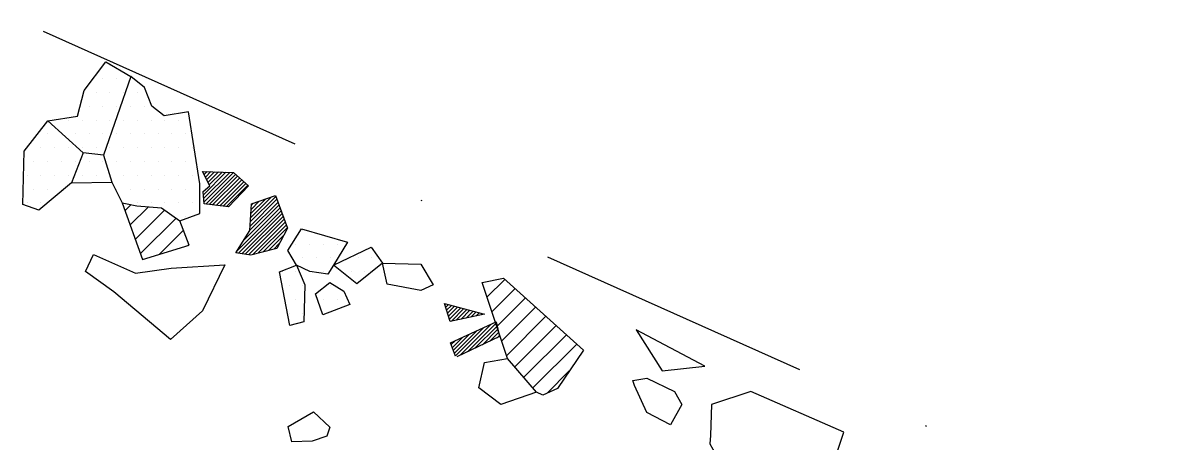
# Model space of a CAD drawing. Header units: metres. Extents: x -1260 to -954, y -1655 to -1169.
# Drawn here: x -1260.4 to -1155.9, y -1206.9 to -1168.7 of the extents above; entities that cross this region are included whole.
import ezdxf

# ---------------------------------------------------------------- set-up
doc = ezdxf.new("R2010")
doc.units = ezdxf.units.M
doc.header["$LTSCALE"] = 25
doc.header["$MEASUREMENT"] = 0
doc.linetypes.add('STRICHPUNKTX2', pattern=[2, 1, -0.5, 0, -0.5])
doc.layers.get('0').update_dxf_attribs({"linetype": 'CONTINUOUS'})
for name, color, linetype in [('FEUER', 1, 'CONTINUOUS'), ('GRABUNGSGRENZE', 3, 'STRICHPUNKTX2'), ('KNOCHEN', 2, 'CONTINUOUS'), ('KNOCHENSCHRAFF', 2, 'CONTINUOUS'), ('STEINE', 4, 'CONTINUOUS'), ('STEINESCHRAFF', 4, 'CONTINUOUS')]:
    doc.layers.add(name, color=color, linetype=linetype)

# ---------------------------------------------------------------- blocks, each defined once
blk = doc.blocks.new('*X2')
at = {"color": 0}
for p, q in [((-1244.07, -1182.2), (-1244.02, -1182.15)), ((-1244.02, -1184.27), (-1241.97, -1182.22)), ((-1243.99, -1184.59), (-1241.63, -1182.24)), ((-1243.96, -1184.92), (-1241.29, -1182.25)), ((-1243.95, -1182.44), (-1243.68, -1182.16)), ((-1243.84, -1182.67), (-1243.34, -1182.17)), ((-1243.81, -1185.12), (-1241.11, -1182.42)), ((-1243.72, -1182.91), (-1243, -1182.19)), ((-1243.6, -1183.14), (-1242.66, -1182.2)), ((-1243.49, -1185.16), (-1240.92, -1182.58)), ((-1243.48, -1183.38), (-1242.31, -1182.21)), ((-1243.18, -1185.19), (-1240.73, -1182.75)), ((-1242.86, -1185.23), (-1240.54, -1182.91)), ((-1242.54, -1185.27), (-1240.36, -1183.08)), ((-1242.23, -1185.3), (-1240.17, -1183.25)), ((-1241.91, -1185.34), (-1239.98, -1183.41)), ((-1239.81, -1187.49), (-1237.25, -1184.93)), ((-1239.79, -1187.11), (-1237.35, -1184.67)), ((-1239.77, -1186.73), (-1237.44, -1184.41)), ((-1239.74, -1186.35), (-1237.86, -1184.47)), ((-1239.72, -1185.98), (-1238.4, -1184.66)), ((-1239.69, -1185.6), (-1238.95, -1184.85)), ((-1239.67, -1185.22), (-1239.49, -1185.04)), ((-1240.97, -1189.35), (-1237.07, -1185.45)), ((-1240.84, -1189.58), (-1236.97, -1185.71)), ((-1240.53, -1189.62), (-1236.88, -1185.97)), ((-1240.38, -1188.41), (-1237.16, -1185.19)), ((-1240.23, -1189.67), (-1236.78, -1186.23)), ((-1239.92, -1189.71), (-1236.69, -1186.49)), ((-1239.55, -1189.7), (-1236.6, -1186.75)), ((-1239.07, -1189.58), (-1236.5, -1187.01)), ((-1238.6, -1189.45), (-1236.41, -1187.26)), ((-1238.12, -1189.33), (-1236.75, -1187.96)), ((-1237.64, -1189.2), (-1237.14, -1188.7)), ((-1222.14, -1194.21), (-1222.08, -1194.15)), ((-1222.06, -1194.48), (-1221.8, -1194.22)), ((-1221.97, -1194.75), (-1221.52, -1194.3)), ((-1221.89, -1195.02), (-1221.24, -1194.37)), ((-1221.81, -1195.29), (-1220.97, -1194.45)), ((-1221.72, -1195.56), (-1220.69, -1194.52)), ((-1221.54, -1195.73), (-1220.41, -1194.6)), ((-1221.09, -1195.64), (-1220.13, -1194.67)), ((-1220.64, -1195.54), (-1219.85, -1194.75)), ((-1220.19, -1195.45), (-1219.57, -1194.82)), ((-1219.75, -1195.35), (-1219.29, -1194.9)), ((-1219.3, -1195.25), (-1219.01, -1194.97)), ((-1218.85, -1195.16), (-1218.73, -1195.05)), ((-1221.26, -1198.63), (-1219.24, -1196.62)), ((-1221.16, -1198.89), (-1218.59, -1196.32)), ((-1220.75, -1198.83), (-1217.94, -1196.02)), ((-1220.08, -1198.51), (-1217.46, -1195.89)), ((-1219.41, -1198.19), (-1217.39, -1196.18)), ((-1218.73, -1197.88), (-1217.33, -1196.47)), ((-1221.55, -1197.86), (-1221.2, -1197.51)), ((-1221.45, -1198.12), (-1220.54, -1197.21)), ((-1221.35, -1198.37), (-1219.89, -1196.91)), ((-1218.06, -1197.56), (-1217.26, -1196.75)), ((-1217.39, -1197.24), (-1217.19, -1197.04)), ((-1256.18, -1211.99), (-1255.42, -1211.22)), ((-1256.16, -1211.61), (-1255.7, -1211.16)), ((-1256.14, -1211.24), (-1255.99, -1211.09)), ((-1256.22, -1212.74), (-1254.84, -1211.35)), ((-1256.2, -1212.36), (-1255.13, -1211.29)), ((-1256.04, -1212.9), (-1254.55, -1211.42)), ((-1255.77, -1212.99), (-1254.26, -1211.48)), ((-1255.5, -1213.07), (-1253.97, -1211.54)), ((-1255.23, -1213.15), (-1253.68, -1211.61)), ((-1254.95, -1213.23), (-1253.39, -1211.67)), ((-1254.68, -1213.32), (-1253.1, -1211.74)), ((-1254.41, -1213.4), (-1252.82, -1211.8)), ((-1254.14, -1213.48), (-1252.53, -1211.87)), ((-1253.87, -1213.56), (-1252.24, -1211.93)), ((-1253.6, -1213.65), (-1251.95, -1212)), ((-1253.33, -1213.73), (-1251.66, -1212.06)), ((-1253.06, -1213.81), (-1251.37, -1212.13)), ((-1252.79, -1213.9), (-1251.08, -1212.19)), ((-1252.52, -1213.98), (-1250.79, -1212.26)), ((-1252.24, -1214.06), (-1250.51, -1212.32)), ((-1251.97, -1214.14), (-1250.22, -1212.39)), ((-1251.7, -1214.23), (-1249.93, -1212.45)), ((-1251.43, -1214.31), (-1249.64, -1212.52)), ((-1251.16, -1214.39), (-1249.35, -1212.58)), ((-1250.89, -1214.47), (-1249.06, -1212.65)), ((-1250.51, -1214.45), (-1248.77, -1212.71)), ((-1250.13, -1214.42), (-1248.48, -1212.78)), ((-1249.74, -1214.39), (-1248.2, -1212.84)), ((-1249.36, -1214.36), (-1248.21, -1213.21)), ((-1248.97, -1214.32), (-1248.26, -1213.61)), ((-1248.59, -1214.29), (-1248.3, -1214)), ((-1248.66, -1216.49), (-1247.45, -1215.27)), ((-1248.65, -1216.13), (-1247.81, -1215.28)), ((-1248.62, -1215.74), (-1248.17, -1215.29)), ((-1248.59, -1215.35), (-1248.53, -1215.29)), ((-1248.51, -1216.69), (-1247.09, -1215.27)), ((-1248.35, -1216.89), (-1246.73, -1215.26)), ((-1248.2, -1217.09), (-1246.37, -1215.25)), ((-1248.05, -1217.29), (-1246.01, -1215.25)), ((-1247.89, -1217.48), (-1245.65, -1215.24)), ((-1247.74, -1217.68), (-1245.53, -1215.48)), ((-1247.58, -1217.88), (-1245.44, -1215.74)), ((-1247.43, -1218.08), (-1245.34, -1215.99)), ((-1247.27, -1218.28), (-1245.24, -1216.25)), ((-1247.12, -1218.48), (-1245.14, -1216.51)), ((-1246.96, -1218.68), (-1245.05, -1216.76)), ((-1245.74, -1217.81), (-1244.95, -1217.02)), ((-1251.97, -1219.8), (-1250.48, -1218.31)), ((-1251.64, -1219.82), (-1250.22, -1218.4)), ((-1251.31, -1219.84), (-1249.97, -1218.5)), ((-1250.98, -1219.87), (-1249.71, -1218.6)), ((-1250.65, -1219.89), (-1249.46, -1218.7)), ((-1250.31, -1219.91), (-1249.2, -1218.8)), ((-1249.98, -1219.93), (-1249.05, -1219)), ((-1249.65, -1219.95), (-1249.09, -1219.39)), ((-1246, -1221.6), (-1243.96, -1219.57)), ((-1249.32, -1219.97), (-1249.12, -1219.78)), ((-1246.35, -1221.25), (-1245.31, -1220.21)), ((-1246.17, -1221.42), (-1244.38, -1219.63)), ((-1245.59, -1221.55), (-1243.84, -1219.79)), ((-1244.73, -1221.05), (-1243.71, -1220.02)), ((-1243.88, -1220.54), (-1243.58, -1220.25)), ((-1246.53, -1221.07), (-1246.24, -1220.79)), ((-1234.21, -1226.43), (-1232.53, -1224.76)), ((-1233.5, -1225.37), (-1232.77, -1224.64)), ((-1233.97, -1226.55), (-1232.29, -1224.87)), ((-1233.74, -1226.66), (-1232.05, -1224.98)), ((-1233.5, -1226.78), (-1231.81, -1225.1)), ((-1233.26, -1226.9), (-1231.57, -1225.21)), ((-1233.03, -1227.02), (-1231.33, -1225.32)), ((-1232.78, -1227.12), (-1231.09, -1225.44)), ((-1232.4, -1227.1), (-1231.05, -1225.75)), ((-1232.03, -1227.08), (-1231.01, -1226.06)), ((-1231.66, -1227.06), (-1230.97, -1226.37)), ((-1231.28, -1227.04), (-1230.93, -1226.69)), ((-1230.91, -1227.02), (-1230.89, -1227)), ((-1255.88, -1232.19), (-1255.73, -1232.04)), ((-1255.81, -1232.47), (-1255.4, -1232.07)), ((-1255.74, -1232.76), (-1255.08, -1232.1)), ((-1255.67, -1233.04), (-1254.75, -1232.13)), ((-1255.6, -1233.32), (-1254.43, -1232.16)), ((-1255.53, -1233.61), (-1254.11, -1232.19)), ((-1255.22, -1233.65), (-1253.78, -1232.22)), ((-1254.87, -1233.66), (-1253.46, -1232.25)), ((-1254.52, -1233.66), (-1253.14, -1232.28)), ((-1254.17, -1233.67), (-1252.81, -1232.31)), ((-1253.83, -1233.67), (-1252.49, -1232.33)), ((-1253.48, -1233.68), (-1252.16, -1232.36)), ((-1253.13, -1233.68), (-1251.84, -1232.39)), ((-1252.78, -1233.69), (-1251.52, -1232.42)), ((-1252.43, -1233.69), (-1251.5, -1232.76)), ((-1252.08, -1233.69), (-1251.51, -1233.13)), ((-1251.73, -1233.7), (-1251.53, -1233.5)), ((-1216.17, -1233.84), (-1215.98, -1233.66)), ((-1216.08, -1234.11), (-1215.69, -1233.72)), ((-1215.99, -1234.37), (-1215.4, -1233.79)), ((-1215.9, -1234.63), (-1215.12, -1233.86)), ((-1215.81, -1234.9), (-1215.02, -1234.11)), ((-1215.72, -1235.16), (-1214.92, -1234.37)), ((-1215.63, -1235.43), (-1214.82, -1234.62)), ((-1215.54, -1235.69), (-1214.72, -1234.87)), ((-1215.45, -1235.95), (-1214.62, -1235.13)), ((-1215.36, -1236.22), (-1214.52, -1235.38)), ((-1215.27, -1236.48), (-1214.42, -1235.63)), ((-1215.18, -1236.75), (-1214.32, -1235.89)), ((-1215.09, -1237.01), (-1214.22, -1236.14)), ((-1215, -1237.27), (-1214.12, -1236.39)), ((-1214.91, -1237.54), (-1214.02, -1236.65)), ((-1214.82, -1237.8), (-1213.92, -1236.9)), ((-1214.73, -1238.06), (-1213.82, -1237.15)), ((-1257.19, -1237.75), (-1257.15, -1237.7)), ((-1257.16, -1238.07), (-1256.89, -1237.8)), ((-1257.14, -1238.4), (-1256.64, -1237.9)), ((-1257.11, -1238.72), (-1256.39, -1238)), ((-1257.08, -1239.05), (-1256.13, -1238.1)), ((-1257.06, -1239.38), (-1255.88, -1238.2)), ((-1257.03, -1239.7), (-1255.63, -1238.3)), ((-1222.31, -1239.28), (-1221.23, -1238.2)), ((-1222.2, -1239.52), (-1220.53, -1237.85)), ((-1222.08, -1239.76), (-1220.04, -1237.71)), ((-1221.96, -1240), (-1219.94, -1237.97)), ((-1221.85, -1240.23), (-1219.83, -1238.22)), ((-1214.64, -1238.33), (-1213.72, -1237.41)), ((-1214.55, -1238.59), (-1213.62, -1237.66)), ((-1214.45, -1238.85), (-1213.52, -1237.91)), ((-1214.14, -1238.88), (-1213.42, -1238.17)), ((-1257, -1240.03), (-1255.37, -1238.4)), ((-1256.97, -1240.36), (-1255.12, -1238.5)), ((-1256.95, -1240.68), (-1255.05, -1238.79)), ((-1256.92, -1241.01), (-1255.14, -1239.23)), ((-1222.43, -1239.04), (-1221.94, -1238.56)), ((-1221.73, -1240.47), (-1219.73, -1238.47)), ((-1221.02, -1240.11), (-1219.63, -1238.72)), ((-1220.1, -1239.55), (-1219.53, -1238.98)), ((-1213.82, -1238.92), (-1213.32, -1238.42)), ((-1213.5, -1238.95), (-1213.22, -1238.67)), ((-1213.18, -1238.99), (-1213.12, -1238.93)), ((-1256.89, -1241.34), (-1255.23, -1239.67)), ((-1256.61, -1241.41), (-1255.32, -1240.11)), ((-1256.32, -1241.47), (-1255.41, -1240.56)), ((-1256.02, -1241.53), (-1255.49, -1241)), ((-1255.73, -1241.58), (-1255.58, -1241.44)), ((-1232.71, -1242.61), (-1231.97, -1241.87)), ((-1232.51, -1242.76), (-1231.75, -1242)), ((-1232.36, -1241.91), (-1232.2, -1241.74)), ((-1232.29, -1242.9), (-1231.53, -1242.13)), ((-1232.08, -1243.04), (-1231.3, -1242.26)), ((-1231.86, -1243.17), (-1231.08, -1242.39)), ((-1231.64, -1243.31), (-1230.85, -1242.52)), ((-1258.33, -1244.19), (-1257.22, -1243.08)), ((-1258.12, -1244.33), (-1256.93, -1243.14)), ((-1257.95, -1243.46), (-1257.52, -1243.02)), ((-1257.85, -1244.41), (-1256.63, -1243.19)), ((-1257.58, -1244.5), (-1256.33, -1243.25)), ((-1257.31, -1244.58), (-1256.04, -1243.31)), ((-1257.04, -1244.66), (-1255.74, -1243.37)), ((-1256.76, -1244.74), (-1255.45, -1243.43)), ((-1256.49, -1244.82), (-1255.15, -1243.48)), ((-1256.22, -1244.91), (-1254.86, -1243.54)), ((-1231.43, -1243.45), (-1230.63, -1242.65)), ((-1231.21, -1243.59), (-1230.41, -1242.78)), ((-1231, -1243.73), (-1230.18, -1242.91)), ((-1230.78, -1243.86), (-1230.51, -1243.59)), ((-1255.95, -1244.99), (-1255.25, -1244.29)), ((-1255.68, -1245.07), (-1255.65, -1245.04))]:
    blk.add_line(p, q, dxfattribs=at)
blk = doc.blocks.new('*X13')
at = {"color": 0}
for p, q in [((-1251.13, -1185.73), (-1250.57, -1185.16)), ((-1250.67, -1187.03), (-1248.99, -1185.35)), ((-1250.2, -1188.33), (-1247.53, -1185.66)), ((-1249.74, -1189.63), (-1246.49, -1186.39)), ((-1248, -1189.67), (-1245.82, -1187.48)), ((-1245.43, -1188.86), (-1245.34, -1188.77)), ((-1218.31, -1193.56), (-1216.69, -1191.94)), ((-1217.87, -1194.89), (-1215.76, -1192.78)), ((-1217.43, -1196.21), (-1214.83, -1193.62)), ((-1216.99, -1197.54), (-1213.9, -1194.46)), ((-1216.54, -1198.87), (-1212.97, -1195.29)), ((-1215.8, -1199.89), (-1212.04, -1196.13)), ((-1214.98, -1200.83), (-1211.11, -1196.97)), ((-1214.15, -1201.78), (-1210.18, -1197.81)), ((-1212.87, -1202.27), (-1210.85, -1200.24))]:
    blk.add_line(p, q, dxfattribs=at)
blk = doc.blocks.new('*X14')
at = {"color": 0}
for p, q in [((-1252.5, -1172.5), (-1252.5, -1172.5)), ((-1253.125, -1173.75), (-1253.125, -1173.75)), ((-1251.875, -1173.75), (-1251.875, -1173.75)), ((-1250.625, -1173.75), (-1250.625, -1173.75)), ((-1253.75, -1175), (-1253.75, -1175)), ((-1252.5, -1175), (-1252.5, -1175)), ((-1251.25, -1175), (-1251.25, -1175)), ((-1250, -1175), (-1250, -1175)), ((-1254.375, -1176.25), (-1254.375, -1176.25)), ((-1253.125, -1176.25), (-1253.125, -1176.25)), ((-1251.875, -1176.25), (-1251.875, -1176.25)), ((-1250.625, -1176.25), (-1250.625, -1176.25)), ((-1249.375, -1176.25), (-1249.375, -1176.25)), ((-1257.5, -1177.5), (-1257.5, -1177.5)), ((-1256.25, -1177.5), (-1256.25, -1177.5)), ((-1255, -1177.5), (-1255, -1177.5)), ((-1253.75, -1177.5), (-1253.75, -1177.5)), ((-1252.5, -1177.5), (-1252.5, -1177.5)), ((-1251.25, -1177.5), (-1251.25, -1177.5)), ((-1250, -1177.5), (-1250, -1177.5)), ((-1248.75, -1177.5), (-1248.75, -1177.5)), ((-1247.5, -1177.5), (-1247.5, -1177.5)), ((-1246.25, -1177.5), (-1246.25, -1177.5)), ((-1258.125, -1178.75), (-1258.125, -1178.75)), ((-1256.875, -1178.75), (-1256.875, -1178.75)), ((-1255.625, -1178.75), (-1255.625, -1178.75)), ((-1254.375, -1178.75), (-1254.375, -1178.75)), ((-1253.125, -1178.75), (-1253.125, -1178.75)), ((-1251.875, -1178.75), (-1251.875, -1178.75)), ((-1250.625, -1178.75), (-1250.625, -1178.75)), ((-1249.375, -1178.75), (-1249.375, -1178.75)), ((-1248.125, -1178.75), (-1248.125, -1178.75)), ((-1246.875, -1178.75), (-1246.875, -1178.75)), ((-1245.625, -1178.75), (-1245.625, -1178.75)), ((-1260, -1180), (-1260, -1180)), ((-1258.75, -1180), (-1258.75, -1180)), ((-1257.5, -1180), (-1257.5, -1180)), ((-1256.25, -1180), (-1256.25, -1180)), ((-1255, -1180), (-1255, -1180)), ((-1253.75, -1180), (-1253.75, -1180)), ((-1252.5, -1180), (-1252.5, -1180)), ((-1251.25, -1180), (-1251.25, -1180)), ((-1250, -1180), (-1250, -1180)), ((-1248.75, -1180), (-1248.75, -1180)), ((-1247.5, -1180), (-1247.5, -1180)), ((-1246.25, -1180), (-1246.25, -1180)), ((-1245, -1180), (-1245, -1180)), ((-1259.375, -1181.25), (-1259.375, -1181.25)), ((-1258.125, -1181.25), (-1258.125, -1181.25)), ((-1256.875, -1181.25), (-1256.875, -1181.25)), ((-1255.625, -1181.25), (-1255.625, -1181.25)), ((-1254.375, -1181.25), (-1254.375, -1181.25)), ((-1253.125, -1181.25), (-1253.125, -1181.25)), ((-1251.875, -1181.25), (-1251.875, -1181.25)), ((-1250.625, -1181.25), (-1250.625, -1181.25)), ((-1249.375, -1181.25), (-1249.375, -1181.25)), ((-1248.125, -1181.25), (-1248.125, -1181.25)), ((-1246.875, -1181.25), (-1246.875, -1181.25)), ((-1245.625, -1181.25), (-1245.625, -1181.25)), ((-1260, -1182.5), (-1260, -1182.5)), ((-1258.75, -1182.5), (-1258.75, -1182.5)), ((-1257.5, -1182.5), (-1257.5, -1182.5)), ((-1256.25, -1182.5), (-1256.25, -1182.5)), ((-1255, -1182.5), (-1255, -1182.5)), ((-1253.75, -1182.5), (-1253.75, -1182.5)), ((-1252.5, -1182.5), (-1252.5, -1182.5)), ((-1251.25, -1182.5), (-1251.25, -1182.5)), ((-1250, -1182.5), (-1250, -1182.5)), ((-1248.75, -1182.5), (-1248.75, -1182.5)), ((-1247.5, -1182.5), (-1247.5, -1182.5)), ((-1246.25, -1182.5), (-1246.25, -1182.5)), ((-1245, -1182.5), (-1245, -1182.5)), ((-1259.375, -1183.75), (-1259.375, -1183.75)), ((-1258.125, -1183.75), (-1258.125, -1183.75)), ((-1256.875, -1183.75), (-1256.875, -1183.75)), ((-1251.875, -1183.75), (-1251.875, -1183.75)), ((-1250.625, -1183.75), (-1250.625, -1183.75)), ((-1249.375, -1183.75), (-1249.375, -1183.75)), ((-1248.125, -1183.75), (-1248.125, -1183.75)), ((-1246.875, -1183.75), (-1246.875, -1183.75)), ((-1245.625, -1183.75), (-1245.625, -1183.75)), ((-1244.375, -1183.75), (-1244.375, -1183.75)), ((-1260, -1185), (-1260, -1185)), ((-1258.75, -1185), (-1258.75, -1185)), ((-1251.25, -1185), (-1251.25, -1185)), ((-1250, -1185), (-1250, -1185)), ((-1248.75, -1185), (-1248.75, -1185)), ((-1247.5, -1185), (-1247.5, -1185)), ((-1246.25, -1185), (-1246.25, -1185)), ((-1245, -1185), (-1245, -1185)), ((-1245.625, -1186.25), (-1245.625, -1186.25)), ((-1235, -1187.5), (-1235, -1187.5)), ((-1235.625, -1188.75), (-1235.625, -1188.75)), ((-1234.375, -1188.75), (-1234.375, -1188.75)), ((-1233.125, -1188.75), (-1233.125, -1188.75)), ((-1231.875, -1188.75), (-1231.875, -1188.75)), ((-1235, -1190), (-1235, -1190)), ((-1233.75, -1190), (-1233.75, -1190)), ((-1232.5, -1190), (-1232.5, -1190)), ((-1230, -1190), (-1230, -1190)), ((-1228.75, -1190), (-1228.75, -1190)), ((-1236.875, -1191.25), (-1236.875, -1191.25)), ((-1235.625, -1191.25), (-1235.625, -1191.25)), ((-1233.125, -1191.25), (-1233.125, -1191.25)), ((-1230.625, -1191.25), (-1230.625, -1191.25)), ((-1229.375, -1191.25), (-1229.375, -1191.25)), ((-1236.25, -1192.5), (-1236.25, -1192.5)), ((-1235, -1192.5), (-1235, -1192.5)), ((-1232.5, -1192.5), (-1232.5, -1192.5)), ((-1235.625, -1193.75), (-1235.625, -1193.75)), ((-1233.125, -1193.75), (-1233.125, -1193.75)), ((-1231.875, -1193.75), (-1231.875, -1193.75)), ((-1236.25, -1195), (-1236.25, -1195)), ((-1235, -1195), (-1235, -1195))]:
    blk.add_line(p, q, dxfattribs=at)

msp = doc.modelspace()

# ---------------------------------------------------------------- linework, layer by layer
at = {"layer": 'GRABUNGSGRENZE', "flags": 128}
msp.add_lwpolyline([(-957.17, -1291.24), (-1029.2, -1270.75), (-1052.5, -1261.67), (-1260.21, -1168.69)], dxfattribs=at)
at = {"layer": 'KNOCHEN'}
for points in [[(-1243.95, -1185.1), (-1244.05, -1183.98), (-1243.44, -1183.47), (-1244.1, -1182.15), (-1241.29, -1182.25), (-1239.92, -1183.47), (-1241.75, -1185.36), (-1243.95, -1185.1)], [(-1241.09, -1189.54), (-1239.81, -1187.5), (-1239.66, -1185.1), (-1237.47, -1184.34), (-1236.4, -1187.3), (-1237.37, -1189.13), (-1239.71, -1189.74), (-1241.09, -1189.54)], [(-1221.66, -1195.76), (-1222.17, -1194.13), (-1218.55, -1195.1), (-1221.66, -1195.76)], [(-1221.15, -1198.92), (-1221.61, -1197.7), (-1217.48, -1195.81), (-1217.17, -1197.13), (-1221.05, -1198.97)]]:
    msp.add_lwpolyline(points, dxfattribs=at)
at = {"layer": 'STEINE'}
for points in [[(-1253.07, -1180.67), (-1254.91, -1180.46), (-1258.12, -1177.56), (-1255.42, -1177.15), (-1254.81, -1174.8), (-1252.87, -1172.2), (-1250.58, -1173.53), (-1253.07, -1180.67)], [(-1253.07, -1180.67), (-1252.31, -1183.12), (-1251.39, -1185), (-1250.06, -1185.26), (-1247.82, -1185.46), (-1246.14, -1186.63), (-1244.35, -1185.97), (-1244.35, -1183.27), (-1245.37, -1176.74), (-1247.57, -1177.1), (-1248.69, -1176.23), (-1249.35, -1174.55), (-1250.58, -1173.53)], [(-1254.91, -1180.46), (-1255.98, -1183.17), (-1258.94, -1185.67), (-1260.37, -1185.16), (-1260.26, -1180.31), (-1258.12, -1177.56)], [(-1255.98, -1183.17), (-1252.31, -1183.12)], [(-1251.39, -1185), (-1249.55, -1190.15), (-1245.32, -1188.83), (-1246.14, -1186.63)], [(-1232.22, -1190.66), (-1232.73, -1191.48), (-1234.36, -1191.22), (-1235.58, -1190.66), (-1236.35, -1189.33), (-1235.12, -1187.35), (-1230.94, -1188.57), (-1232.22, -1190.66)], [(-1230.12, -1192.34), (-1232.22, -1190.66), (-1228.8, -1189.03), (-1227.78, -1190.46), (-1230.12, -1192.34)], [(-1254.7, -1191.22), (-1253.99, -1189.69), (-1250.17, -1191.38), (-1246.95, -1190.92), (-1242.06, -1190.61), (-1244.1, -1194.79), (-1247, -1197.39), (-1252.15, -1193.06), (-1254.7, -1191.22)], [(-1236.19, -1196.12), (-1237.11, -1191.27), (-1235.58, -1190.66), (-1234.82, -1192.45), (-1234.92, -1195.81), (-1236.19, -1196.12)], [(-1227.37, -1192.39), (-1227.78, -1190.46), (-1224.31, -1190.56), (-1223.19, -1192.44), (-1224.31, -1192.95), (-1227.37, -1192.39)], [(-1233.18, -1195.15), (-1233.85, -1193.26), (-1232.57, -1192.24), (-1231.3, -1193.01), (-1230.74, -1194.23), (-1233.18, -1195.15)], [(-1213.81, -1202.18), (-1216.46, -1199.12), (-1218.75, -1192.24), (-1216.82, -1191.83), (-1209.57, -1198.36), (-1211.92, -1201.83), (-1213.24, -1202.44), (-1213.81, -1202.18)], [(-1204.78, -1196.52), (-1202.43, -1200.24), (-1198.56, -1199.83), (-1204.78, -1196.52)], [(-1213.81, -1202.18), (-1217.07, -1203.3), (-1219.06, -1201.78), (-1218.55, -1199.48), (-1216.46, -1199.12)], [(-1205.09, -1201.11), (-1203.81, -1200.91), (-1201.31, -1202.13), (-1200.65, -1203.3), (-1201.67, -1205.14), (-1203.81, -1204.02), (-1204.93, -1201.57), (-1205.09, -1201.11)], [(-1198.1, -1206.87), (-1196.47, -1209.78), (-1193.66, -1209.73), (-1188.87, -1209.83), (-1187.13, -1209.32), (-1185.96, -1205.8), (-1194.38, -1202.13), (-1197.95, -1203.3), (-1198.05, -1206.11), (-1198.1, -1206.87)], [(-1234.15, -1206.62), (-1235.99, -1206.67), (-1236.34, -1205.3), (-1234.05, -1203.97), (-1232.57, -1205.35), (-1232.83, -1206.16), (-1234.15, -1206.62)]]:
    msp.add_lwpolyline(points, dxfattribs=at)

# ---------------------------------------------------------------- block references
at = {"layer": 'FEUER'}
msp.add_blockref('*X13', (0, 0), dxfattribs=at)
at = {"layer": 'KNOCHENSCHRAFF'}
msp.add_blockref('*X2', (0, 0), dxfattribs=at)
at = {"layer": 'STEINESCHRAFF'}
msp.add_blockref('*X14', (0, 0), dxfattribs=at)

doc.saveas('drawing.dxf')
